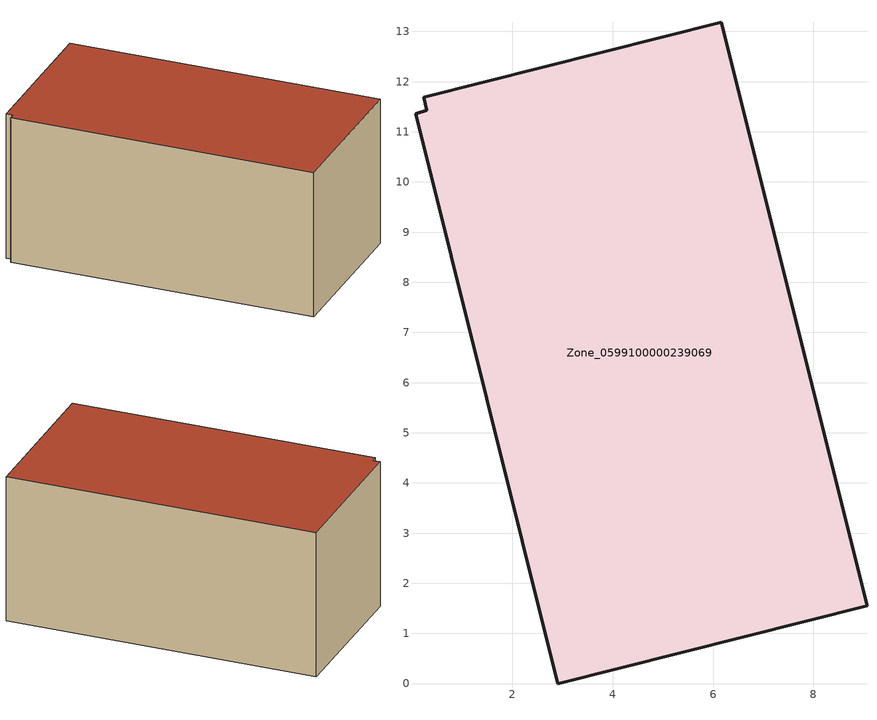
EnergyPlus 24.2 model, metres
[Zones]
Zone_0599100000239069
 floor ground (C_G): 2.9,0 0.07,11.36 0.3,11.43 0.23,11.69 6.17,13.18 9.07,1.55 z0
 wall outside (C_F): 2.9,0 9.07,1.55 6.17,13.18 0.23,11.69 0.3,11.43 0.07,11.36 2.9,0 z0:5.77
 roof outside (C_R): 0.07,11.36 2.9,0 9.07,1.55 6.17,13.18 0.23,11.69 0.3,11.43 z5.77
[BUILDING]
Pand.0599100000239069: North Axis=0; Terrain=City; Loads Convergence Tolerance Value=0.04; Temperature Convergence Tolerance Value=0.4; Solar Distribution=FullExterior; Maximum Number of Warmup Days=25; Minimum Number of Warmup Days=1
[Site:Location]
Rotterdam.The.Hague.AP_ZH_NLD Design_Conditions: Latitude=51.96; Longitude=4.45; Time Zone=1; Elevation=-4.5
[SITE:GROUNDTEMPERATURE:BUILDINGSURFACE]
18, 18, 18, 18, 18, 18, 18, 18, 18, 18, 18, 18
[MATERIAL] Thermal Absorptance=0.9; Solar Absorptance=0.7; Visible Absorptance=0.7
Name | Roughness | Thickness | Conductivity | Density | Specific Heat
G.TI.1946-1964 | MediumSmooth | 0.15 | 1 | 540 | 1210
F.TI.1946-1964 | Rough | 0.3 | 0.857143 | 1920 | 840
R.TI.1946-1964 | MediumRough | 0.2 | 0.277778 | 1500 | 1000
[CONSTRUCTION]
C_G: G.TI.1946-1964
C_F: F.TI.1946-1964
C_R: R.TI.1946-1964
[ZONE]
Zone_0599100000239069: Type=1; Multiplier=1; Ceiling Height=Autocalculate; Volume=Autocalculate; Floor Area=autocalculate; Part of Total Floor Area=Yes
[ZONEINFILTRATION:DESIGNFLOWRATE]
Infil_Zone_0599100000239069: Zone or ZoneList or Space or SpaceList=Zone_0599100000239069; Schedule=AlwaysOn; Design Flow Rate Calculation Method=Flow/Area; Flow Rate per Floor Area=0.003; Constant Term Coefficient=1; Temperature Term Coefficient=0; Velocity Term Coefficient=0; Velocity Squared Term Coefficient=0
[HVACTEMPLATE:ZONE:IDEALLOADSAIRSYSTEM]
Zone_0599100000239069: Maximum Heating Supply Air Temperature=50; Minimum Cooling Supply Air Temperature=13; Maximum Heating Supply Air Humidity Ratio=0.0156; Minimum Cooling Supply Air Humidity Ratio=0.0077; Heating Limit=NoLimit; Cooling Limit=NoLimit; Dehumidification Control Type=ConstantSensibleHeatRatio; Cooling Sensible Heat Ratio=0.7; Dehumidification Setpoint=60; Humidification Control Type=None; Humidification Setpoint=30; Outdoor Air Method=None; Outdoor Air Flow Rate per Person=0.00944; Outdoor Air Flow Rate per Zone Floor Area=0; Outdoor Air Flow Rate per Zone=0; Demand Controlled Ventilation Type=None; Outdoor Air Economizer Type=NoEconomizer; Heat Recovery Type=None; Sensible Heat Recovery Effectiveness=0.7; Latent Heat Recovery Effectiveness=0.65
[ZONECONTROL:THERMOSTAT]
ThermostatControl_Zone_0599100000239069: Zone or ZoneList=Zone_0599100000239069; Control Type Schedule=DualSetpointControlType; Control 1=Thermostat_Zone_0599100000239069; Temperature Difference Between Cutout And Setpoint=0
[THERMOSTATSETPOINT:DUALSETPOINT]
Thermostat_Zone_0599100000239069: Heating Setpoint Temperature Schedule=HeatingSetpoint_Zone_0599100000239069; Cooling Setpoint Temperature Schedule=CoolingSetpoint_Zone_0599100000239069
[SCHEDULE:COMPACT]
HeatingSetpoint_Zone_0599100000239069: Through: 12/31, For: AllDays, Until: 24:00, 21
CoolingSetpoint_Zone_0599100000239069: Through: 12/31, For: AllDays, Until: 24:00, 24
DualSetpointControlType: Through: 12/31, For: AllDays, Until: 24:00, 4
AlwaysOn: Through: 12/31, For: AllDays, Until: 24:00, 1
